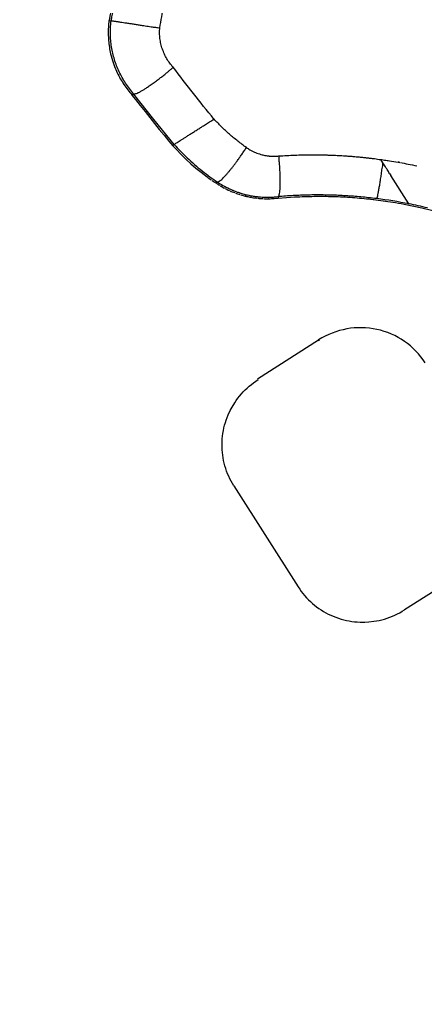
# Model space of a CAD drawing. Header units: millimetres. Extents: x 1145859089 to 1147511753, y -1047484727 to -1047247487.
# Drawn here: x 1146327432 to 1146327607.8, y -1047438348 to -1047437916.6 of the extents above; entities that cross this region are included whole.
import ezdxf
from ezdxf.xclip import XClip

# ---------------------------------------------------------------- set-up
doc = ezdxf.new("R2010")
doc.units = ezdxf.units.MM
doc.header["$LTSCALE"] = 100
doc.header["$MEASUREMENT"] = 0
doc.header["$XCLIPFRAME"] = 2
doc.linetypes.add('CENTERX2', pattern=[4, 2.5, -0.5, 0.5, -0.5])
doc.layers.get('0').update_dxf_attribs({"linetype": 'CONTINUOUS'})
for name, color, linetype in [('L-지중매입', 3, 'CENTERX2'), ('XREF', 135, 'CONTINUOUS'), ('단지배치도$0$W240910', 135, 'CONTINUOUS')]:
    doc.layers.add(name, color=color, linetype=linetype)

# ---------------------------------------------------------------- blocks, each defined once
blk = doc.blocks.new('단지배치도$0$zw$9902')
at = {"layer": '단지배치도$0$W240910', "linetype": 'ByBlock', "ltscale": 20}
for p, q in [((58797.02, -66547.56), (58797.97, -66547.71)), ((58806.99, -66579.93), (58807.69, -66579.35)), ((58806.99, -66579.93), (58808.56, -66581.94)), ((58807.7, -66579.35), (58807.69, -66579.35)), ((58816.45, -66590.48), (58807.69, -66579.35)), ((58808.56, -66581.94), (58810.6, -66584.53)), ((58810.6, -66584.53), (58812.65, -66587.12)), ((58812.65, -66587.12), (58814.71, -66589.69)), ((58814.71, -66589.69), (58816.78, -66592.26)), ((58825.28, -66601.36), (58816.45, -66590.48)), ((58816.78, -66592.26), (58818.86, -66594.82)), ((58842.59, -66590.34), (58842.56, -66590.36)), ((58818.86, -66594.82), (58820.95, -66597.37)), ((58820.95, -66597.37), (58823.05, -66599.92)), ((58823.05, -66599.92), (58824.74, -66601.96)), ((58824.74, -66601.96), (58825.35, -66601.44)), ((58824.74, -66601.96), (58826.25, -66603.6)), ((58825.3, -66601.35), (58825.28, -66601.36)), ((58825.31, -66601.37), (58825.29, -66601.35)), ((58825.33, -66601.4), (58825.31, -66601.37)), ((58825.34, -66601.41), (58825.33, -66601.4)), ((58825.34, -66601.42), (58825.34, -66601.41)), ((58825.35, -66601.43), (58825.34, -66601.42)), ((58825.35, -66601.44), (58825.35, -66601.43)), ((58826.25, -66603.6), (58828.29, -66605.69)), ((58828.29, -66605.69), (58830.39, -66607.73)), ((58830.39, -66607.73), (58832.54, -66609.71)), ((58832.54, -66609.71), (58834.76, -66611.62)), ((58914.92, -66607.89), (58914.95, -66607.9)), ((58915.88, -66609.37), (58914.95, -66607.9)), ((58834.76, -66611.62), (58837.03, -66613.46)), ((58837.03, -66613.46), (58839.68, -66615.49)), ((58918.8, -66613.96), (58919.37, -66614.85)), ((58927.19, -66627.14), (58919.38, -66614.86)), ((58843.61, -66618.24), (58844, -66617.64)), ((58868.68, -66624.82), (58870.46, -66624.65)), ((58870.4, -66624.01), (58870.4, -66624.01)), ((58870.4, -66624.01), (58870.46, -66624.65)), ((58870.46, -66624.65), (58877.7, -66624.14)), ((58901.46, -66624.29), (58909.36, -66624.96)), ((58909.36, -66624.96), (58917.23, -66625.95)), ((58925.05, -66627.25), (58932.82, -66628.85)), ((58927.19, -66627.14), (58927.2, -66627.15)), ((58932.82, -66628.85), (58940.52, -66630.77)), ((58861.51, -66703.02), (58887.99, -66686.18)), ((58887.99, -66686.18), (58888.24, -66686.58)), ((58857.9, -66706.26), (58858.83, -66705.49)), ((58858.83, -66705.49), (58859.78, -66704.76)), ((58859.78, -66704.76), (58860.75, -66704.07)), ((58860.75, -66704.07), (58861.75, -66703.4)), ((58853.71, -66710.53), (58854.49, -66709.62)), ((58854.49, -66709.62), (58855.29, -66708.74)), ((58855.29, -66708.74), (58856.13, -66707.88)), ((58856.13, -66707.88), (58857, -66707.05)), ((58857, -66707.05), (58857.9, -66706.26)), ((58850.43, -66715.32), (58851.58, -66713.43)), ((58851.58, -66713.43), (58852.26, -66712.44)), ((58852.26, -66712.44), (58852.97, -66711.47)), ((58852.97, -66711.47), (58853.71, -66710.53)), ((58848.31, -66719.8), (58848.76, -66718.7)), ((58848.76, -66718.7), (58849.62, -66716.83)), ((58849.62, -66716.83), (58850.43, -66715.32)), ((58847.2, -66723.21), (58847.53, -66722.06)), ((58847.53, -66722.06), (58847.9, -66720.93)), ((58847.9, -66720.93), (58848.31, -66719.8)), ((58846.3, -66727.89), (58846.47, -66726.71)), ((58846.47, -66726.71), (58846.67, -66725.54)), ((58846.67, -66725.54), (58846.92, -66724.37)), ((58846.92, -66724.37), (58847.2, -66723.21)), ((58846.08, -66731.46), (58846.11, -66730.27)), ((58846.08, -66732.65), (58846.08, -66731.46)), ((58846.11, -66730.27), (58846.19, -66729.08)), ((58846.19, -66729.08), (58846.3, -66727.89)), ((58846.14, -66733.84), (58846.08, -66732.65)), ((58846.23, -66735.02), (58846.14, -66733.84)), ((58846.37, -66736.21), (58846.23, -66735.02)), ((58846.55, -66737.38), (58846.37, -66736.21)), ((58846.77, -66738.55), (58846.55, -66737.38)), ((58847.03, -66739.71), (58846.77, -66738.55)), ((58847.34, -66740.86), (58847.03, -66739.71)), ((58847.68, -66741.99), (58847.34, -66740.86)), ((58848.07, -66743.12), (58847.68, -66741.99)), ((58848.5, -66744.22), (58848.07, -66743.12)), ((58848.96, -66745.32), (58848.5, -66744.22)), ((58849.47, -66746.39), (58848.96, -66745.32)), ((58850.01, -66747.44), (58849.47, -66746.39)), ((58850.59, -66748.47), (58850.01, -66747.44)), ((58851.2, -66749.48), (58850.59, -66748.47)), ((58851.21, -66749.49), (58879.09, -66793.31)), ((58951.78, -66786.45), (58925.3, -66803.3)), ((58879.1, -66793.33), (58879.76, -66794.32)), ((58879.76, -66794.32), (58880.44, -66795.28)), ((58880.44, -66795.28), (58881.17, -66796.21)), ((58881.17, -66796.21), (58881.92, -66797.12)), ((58881.92, -66797.12), (58882.71, -66798.01)), ((58882.71, -66798.01), (58883.54, -66798.87)), ((58883.54, -66798.87), (58884.39, -66799.69)), ((58884.39, -66799.69), (58885.27, -66800.49)), ((58885.27, -66800.49), (58886.18, -66801.25)), ((58886.18, -66801.25), (58887.12, -66801.98)), ((58887.12, -66801.98), (58888.08, -66802.67)), ((58888.08, -66802.67), (58889.07, -66803.34)), ((58889.07, -66803.34), (58890.09, -66803.96)), ((58890.09, -66803.96), (58891.12, -66804.55)), ((58891.12, -66804.55), (58892.18, -66805.1)), ((58892.18, -66805.1), (58893.25, -66805.61)), ((58921.09, -66805.58), (58922.17, -66805.07)), ((58922.17, -66805.07), (58923.24, -66804.51)), ((58923.24, -66804.51), (58924.28, -66803.92)), ((58924.28, -66803.92), (58925.3, -66803.3)), ((58893.25, -66805.61), (58894.34, -66806.09)), ((58894.34, -66806.09), (58895.45, -66806.52)), ((58895.45, -66806.52), (58896.58, -66806.91)), ((58896.58, -66806.91), (58897.72, -66807.27)), ((58897.72, -66807.27), (58898.87, -66807.58)), ((58898.87, -66807.58), (58900.03, -66807.85)), ((58900.03, -66807.85), (58901.2, -66808.08)), ((58901.2, -66808.08), (58902.38, -66808.27)), ((58902.38, -66808.27), (58903.56, -66808.42)), ((58903.56, -66808.42), (58904.75, -66808.53)), ((58904.75, -66808.53), (58905.95, -66808.59)), ((58905.95, -66808.59), (58908, -66808.6)), ((58908, -66808.6), (58909.71, -66808.51)), ((58909.71, -66808.51), (58911.91, -66808.26)), ((58911.91, -66808.26), (58913.1, -66808.07)), ((58913.1, -66808.07), (58914.27, -66807.84)), ((58914.27, -66807.84), (58915.44, -66807.56)), ((58915.44, -66807.56), (58916.59, -66807.25)), ((58916.59, -66807.25), (58917.74, -66806.89)), ((58917.74, -66806.89), (58918.87, -66806.49)), ((58918.87, -66806.49), (58919.99, -66806.06)), ((58919.99, -66806.06), (58921.09, -66805.58))]:
    blk.add_line(p, q, dxfattribs=at)
at = {"layer": '단지배치도$0$W240910'}
for radius in [11431.38, 11931.38]:
    blk.add_arc((57394.29, -57699.4), radius, 251.62775, 321.418131, dxfattribs=at)
at = {"layer": '단지배치도$0$W240910', "linetype": 'ByBlock', "ltscale": 20}
for centre, radius, start, end in [((59395.36, -66661.35), 609.06, 167.7725, 169.23201), ((58834.53, -66552.44), 37.83, 172.5834, 172.7174), ((58898.78, -66535.26), 99.65, 233.6234, 234.8506), ((58898.57, -66535.56), 99.28, 234.8511, 235.1362), ((58898.37, -66535.85), 98.93, 235.1358, 236.1908), ((58898.18, -66536.13), 98.59, 236.1912, 236.3912), ((58864.81, -66586.43), 38.22, 236.3141, 238.6071), ((58865.27, -66585.68), 39.1, 238.6007, 239.1855), ((58865.9, -66584.6), 40.35, 239.2018, 242.1553), ((58866.01, -66584.41), 40.58, 242.1526, 242.7138), ((58865.87, -66584.67), 40.28, 242.7109, 245.5765), ((58865.74, -66584.97), 39.96, 245.5794, 246.2297), ((58865.71, -66585.02), 39.9, 246.2299, 249.0558), ((58865.76, -66584.91), 40.02, 249.054, 249.749), ((58865.78, -66584.85), 40.08, 249.7495, 252.5473), ((58865.79, -66584.83), 40.1, 252.5471, 253.3047), ((58865.77, -66584.86), 40.06, 253.3042, 256.0914), ((58865.75, -66584.95), 39.98, 256.0921, 256.5653), ((58865.76, -66584.91), 40.02, 256.5653, 256.966), ((58865.78, -66584.84), 40.09, 256.9666, 259.7266), ((58865.78, -66584.82), 40.11, 259.7262, 260.5221), ((58865.78, -66584.86), 40.07, 260.5217, 263.3452), ((58865.77, -66584.92), 40.01, 263.3457, 264.0227), ((58865.76, -66585.03), 39.9, 264.021, 266.8625), ((58865.76, -66584.98), 39.95, 266.8627, 267.5018), ((58865.77, -66584.65), 40.28, 267.5049, 270.3781), ((58865.77, -66584.34), 40.59, 270.3751, 270.931), ((58865.78, -66584.74), 40.19, 270.9246, 274.1261), ((58887.78, -66826.32), 203.03, 82.8098, 83.8343), ((58888.08, -66823.91), 200.61, 78.7558, 82.8078), ((58887.49, -66827.95), 204.69, 76.5056, 78.815)]:
    blk.add_arc(centre, radius, start, end, dxfattribs=at)
blk.add_ellipse((58905.81, -66714.19), major_axis=(-28.38, -18.05), ratio=0.987219, start_param=3.141555, end_param=4.712362, dxfattribs=at)
for points, knots in [([(58797.97, -66547.71), (58798.02, -66547.44), (58798.13, -66546.87), (58798.31, -66545.94), (58798.51, -66544.87), (58798.75, -66543.68), (58798.98, -66542.49), (58799.18, -66541.51), (58799.32, -66540.8), (58799.42, -66540.29), (58799.55, -66539.66), (58799.71, -66538.9), (58799.91, -66537.9), (58800.15, -66536.75), (58800.44, -66535.41), (58800.76, -66533.89), (58801.11, -66532.27), (58801.47, -66530.62), (58801.81, -66529.11), (58802.09, -66527.83), (58802.33, -66526.77), (58802.52, -66525.94), (58802.66, -66525.33), (58802.8, -66524.73), (58802.93, -66524.16), (58803.08, -66523.53), (58803.25, -66522.79), (58803.48, -66521.83), (58803.74, -66520.72), (58804, -66519.66), (58804.22, -66518.74), (58804.42, -66517.91), (58804.54, -66517.4), (58804.6, -66517.16)], [0, 0, 0, 0, 0.80711, 1.754338, 2.84172, 4.087611, 5.393996, 6.473409, 7.071229, 7.566506, 8.043536, 8.992257, 9.912858, 11.090715, 12.525852, 14.02463, 15.734029, 17.518769, 19.069157, 20.385203, 21.466948, 22.314447, 22.927752, 23.371117, 24.15612, 24.685855, 25.311787, 26.418611, 27.664944, 28.725321, 29.678608, 30.524851, 31.264089, 31.264089, 31.264089, 31.264089]), ([(58819.06, -66550.84), (58819.36, -66549.23), (58819.87, -66546.01), (58820.76, -66541.23), (58821.66, -66536.5), (58822.62, -66531.74), (58823.6, -66526.99), (58824.33, -66523.84), (58824.65, -66522.28)], [0, 0, 0, 0, 4.921841, 9.776253, 14.561525, 19.395995, 24.336611, 29.104186, 29.104186, 29.104186, 29.104186]), ([(58797.01, -66547.65), (58796.89, -66548.58), (58796.72, -66550.48), (58796.65, -66553.36), (58796.8, -66556.27), (58797.15, -66559.16), (58797.75, -66562.39), (58798.48, -66564.6), (58798.84, -66565.89)], [0, 0, 0, 0, 2.819755, 5.728449, 8.637903, 11.548144, 14.459024, 18.488384, 18.488384, 18.488384, 18.488384]), ([(58799.41, -66564.54), (58799.13, -66563.64), (58798.64, -66561.82), (58798.1, -66559.04), (58797.82, -66556.76), (58797.7, -66555), (58797.65, -66553.79), (58797.64, -66552.57), (58797.66, -66551.35), (58797.73, -66550.14), (58797.82, -66548.93), (58797.91, -66548.12), (58797.97, -66547.71)], [0, 0, 0, 0, 2.820202, 5.652012, 8.49461, 9.712081, 10.930023, 12.147749, 13.367822, 14.589538, 15.767534, 17.021847, 17.021847, 17.021847, 17.021847]), ([(58797.97, -66547.71), (58798.12, -66547.7), (58798.41, -66547.76), (58798.84, -66547.8), (58799.32, -66547.87), (58799.87, -66547.95), (58800.52, -66548.05), (58801.24, -66548.15), (58802.16, -66548.29), (58803.3, -66548.46), (58804.45, -66548.63), (58805.44, -66548.78), (58806.27, -66548.9), (58807.11, -66549.03), (58808.26, -66549.21), (58809.72, -66549.43), (58811.3, -66549.67), (58812.74, -66549.89), (58814.02, -66550.08), (58815.51, -66550.31), (58817.19, -66550.56), (58818.44, -66550.74), (58819.06, -66550.84)], [0, 0, 0, 0, 0.449201, 0.870347, 1.312687, 1.899182, 2.550008, 3.276556, 4.068677, 5.35636, 6.730825, 7.54418, 8.381339, 9.237518, 10.107956, 11.873008, 13.640881, 14.924686, 16.222354, 17.522148, 19.450202, 21.319987, 21.319987, 21.319987, 21.319987]), ([(58824.86, -66567.91), (58824.33, -66567.35), (58823.37, -66566.14), (58822.09, -66564.21), (58821.02, -66562.15), (58820.16, -66559.99), (58819.52, -66557.76), (58819.11, -66555.47), (58818.94, -66553.15), (58819, -66551.61), (58819.06, -66550.84)], [0, 0, 0, 0, 2.306838, 4.611291, 6.936627, 9.255405, 11.580621, 13.895868, 16.219767, 18.529919, 18.529919, 18.529919, 18.529919]), ([(58798.84, -66565.89), (58799.03, -66566.46), (58799.57, -66567.93), (58800.57, -66570.27), (58801.91, -66572.85), (58803.42, -66575.34), (58805.1, -66577.69), (58806.31, -66579.17), (58806.94, -66579.87)], [0, 0, 0, 0, 1.793111, 4.704543, 7.615341, 10.525352, 13.434601, 16.259769, 16.259769, 16.259769, 16.259769]), ([(58807.7, -66579.35), (58807.07, -66578.64), (58805.87, -66577.18), (58804.22, -66574.85), (58802.74, -66572.41), (58801.43, -66569.88), (58800.31, -66567.25), (58799.69, -66565.45), (58799.41, -66564.54)], [0, 0, 0, 0, 2.841708, 5.691442, 8.544539, 11.396169, 14.246509, 17.100018, 17.100018, 17.100018, 17.100018]), ([(58807.7, -66579.35), (58807.89, -66579.48), (58808.39, -66579.4), (58809.03, -66579.19), (58809.64, -66578.93), (58810.25, -66578.63), (58810.84, -66578.31), (58811.61, -66577.87), (58812.58, -66577.28), (58813.59, -66576.62), (58814.52, -66575.99), (58815.35, -66575.42), (58816.4, -66574.68), (58817.65, -66573.75), (58818.83, -66572.85), (58819.78, -66572.11), (58820.5, -66571.55), (58821.24, -66570.95), (58821.87, -66570.43), (58822.4, -66570), (58822.97, -66569.53), (58823.79, -66568.83), (58824.47, -66568.24), (58824.85, -66567.91)], [0, 0, 0, 0, 0.69204, 1.293281, 2.081195, 2.671542, 3.340075, 4.085625, 5.342847, 6.754984, 7.695639, 8.708164, 9.789286, 11.528422, 13.386865, 14.242456, 15.149533, 16.103876, 17.100029, 17.607413, 18.147031, 19.321034, 20.845298, 20.845298, 20.845298, 20.845298]), ([(58842.56, -66590.36), (58839.55, -66586.71), (58833.61, -66579.26), (58827.78, -66571.71), (58824.86, -66567.91)], [0, 0, 0, 0, 14.1958, 28.595231, 28.595231, 28.595231, 28.595231]), ([(58837.13, -66593.82), (58837.67, -66593.38), (58838.94, -66592.74), (58840.67, -66591.49), (58842.01, -66590.85), (58842.56, -66590.36)], [0, 0, 0, 0, 2.066728, 4.230388, 6.431366, 6.431366, 6.431366, 6.431366]), ([(58856.66, -66602.71), (58855.38, -66601.84), (58852.89, -66599.97), (58849.27, -66596.98), (58845.83, -66593.78), (58843.65, -66591.5), (58842.59, -66590.34)], [0, 0, 0, 0, 4.654605, 9.339655, 14.057769, 18.772347, 18.772347, 18.772347, 18.772347]), ([(58825.29, -66601.35), (58825.49, -66601.43), (58825.82, -66600.92), (58826.41, -66600.67), (58827.1, -66600.19), (58827.94, -66599.67), (58828.93, -66599.04), (58830.05, -66598.33), (58831.3, -66597.53), (58832.65, -66596.67), (58834.1, -66595.76), (58835.58, -66594.76), (58836.66, -66594.2), (58837.13, -66593.82)], [0, 0, 0, 0, 0.629204, 1.261724, 2.07872, 3.077214, 4.249248, 5.58909, 7.074568, 8.680518, 10.40106, 12.208852, 14.032259, 14.032259, 14.032259, 14.032259]), ([(58825.35, -66601.44), (58826.22, -66602.41), (58828.05, -66604.37), (58830.98, -66607.27), (58833.07, -66609.17), (58834.16, -66610.11)], [0, 0, 0, 0, 3.913393, 8.038625, 12.375794, 12.375794, 12.375794, 12.375794]), ([(58844, -66617.64), (58844.3, -66617.72), (58844.91, -66617.35), (58845.59, -66616.83), (58846.29, -66616.18), (58847.03, -66615.44), (58847.85, -66614.54), (58848.55, -66613.73), (58849.12, -66613.06), (58849.51, -66612.58), (58849.88, -66612.12), (58850.23, -66611.68), (58850.56, -66611.27), (58850.88, -66610.86), (58851.18, -66610.47), (58851.47, -66610.09), (58851.76, -66609.7), (58852.06, -66609.31), (58852.41, -66608.84), (58852.82, -66608.27), (58853.3, -66607.61), (58853.75, -66606.98), (58854.19, -66606.36), (58854.82, -66605.45), (58855.67, -66604.21), (58856.34, -66603.21), (58856.66, -66602.71)], [0, 0, 0, 0, 0.930778, 1.822635, 2.698098, 3.748874, 4.966424, 6.336361, 6.979675, 7.601023, 8.194445, 8.754886, 9.278129, 9.760713, 10.311777, 10.788105, 11.186525, 11.766369, 12.258329, 12.951947, 13.874187, 14.693756, 15.269929, 16.166147, 18.008381, 19.783573, 19.783573, 19.783573, 19.783573]), ([(58856.66, -66602.71), (58856.79, -66602.8), (58857.12, -66603.03), (58857.78, -66603.44), (58858.74, -66604), (58859.69, -66604.48), (58860.52, -66604.84), (58861.67, -66605.31), (58862.91, -66605.71), (58864.21, -66606.02), (58864.93, -66606.16), (58865.56, -66606.26), (58866.08, -66606.33), (58866.57, -66606.39), (58867.03, -66606.43), (58867.5, -66606.46), (58867.95, -66606.48), (58868.41, -66606.49), (58869.03, -66606.48), (58869.8, -66606.46), (58870.41, -66606.4), (58870.71, -66606.37)], [0, 0, 0, 0, 0.447889, 1.227569, 2.33458, 3.761479, 4.417731, 5.072633, 7.479468, 8.321554, 9.059096, 9.691757, 10.219254, 10.641465, 11.188179, 11.598801, 12.056191, 12.53337, 12.98429, 13.920151, 14.827012, 14.827012, 14.827012, 14.827012]), ([(58870.71, -66606.37), (58873.03, -66606.24), (58877.68, -66605.94), (58884.39, -66605.83), (58889.3, -66605.87), (58892.15, -66605.96), (58893.23, -66605.99), (58894.18, -66606.03), (58895.36, -66606.08), (58896.26, -66606.12), (58896.75, -66606.15)], [0, 0, 0, 0, 6.970844, 13.960153, 20.130537, 21.704696, 22.517268, 23.38058, 24.5609, 26.059001, 26.059001, 26.059001, 26.059001]), ([(58871.21, -66612.73), (58871.17, -66612.47), (58871.18, -66611.97), (58871.12, -66611.27), (58871.09, -66610.66), (58871.05, -66610.13), (58870.98, -66609.25), (58870.82, -66608.01), (58870.87, -66606.89), (58870.71, -66606.37)], [0, 0, 0, 0, 0.785509, 1.485574, 2.097317, 2.619131, 3.08624, 4.748278, 6.376057, 6.376057, 6.376057, 6.376057]), ([(58896.75, -66606.15), (58897.17, -66606.18), (58898.07, -66606.22), (58899.5, -66606.31), (58901.08, -66606.42), (58902.84, -66606.56), (58904.64, -66606.71), (58906.21, -66606.86), (58907.41, -66606.98), (58908.23, -66607.07), (58908.83, -66607.13), (58909.38, -66607.19), (58909.85, -66607.25), (58910.49, -66607.32), (58911.25, -66607.4), (58911.87, -66607.52), (58912.21, -66607.53)], [0, 0, 0, 0, 1.265254, 2.693625, 4.284414, 6.036974, 7.976404, 9.718938, 10.766561, 11.591929, 12.194976, 12.575584, 13.246166, 13.62651, 14.499451, 15.521988, 15.521988, 15.521988, 15.521988]), ([(58834.16, -66610.11), (58835.22, -66611.04), (58837.44, -66612.89), (58840.73, -66615.39), (58842.97, -66616.95), (58844, -66617.64)], [0, 0, 0, 0, 4.22334, 8.664264, 12.398343, 12.398343, 12.398343, 12.398343]), ([(58912.21, -66607.53), (58912.66, -66607.55), (58913.56, -66607.69), (58914.46, -66607.9), (58914.92, -66607.89)], [0, 0, 0, 0, 1.361949, 2.732032, 2.732032, 2.732032, 2.732032]), ([(58914.95, -66607.9), (58915.1, -66607.92), (58915.66, -66608), (58916.91, -66608.18), (58919.26, -66608.54), (58921.2, -66608.87), (58922.44, -66609.08)], [0, 0, 0, 0, 0.462729, 1.684278, 3.813673, 7.586353, 7.586353, 7.586353, 7.586353]), ([(58915.21, -66614.21), (58915.33, -66613.4), (58915.47, -66611.79), (58915.96, -66610.18), (58915.88, -66609.37)], [0, 0, 0, 0, 2.444196, 4.888729, 4.888729, 4.888729, 4.888729]), ([(58918.8, -66613.96), (58918.4, -66613.43), (58917.84, -66612.41), (58917.01, -66611.15), (58916.4, -66610.18), (58916.05, -66609.63), (58915.88, -66609.37)], [0, 0, 0, 0, 1.999883, 3.490576, 4.503334, 5.445999, 5.445999, 5.445999, 5.445999]), ([(58922.44, -66609.08), (58922.66, -66609.11), (58923, -66609.16), (58923.33, -66609.23), (58923.44, -66609.26)], [0, 0, 0, 0, 0.674098, 1.017934, 1.017934, 1.017934, 1.017934]), ([(58923.44, -66609.25), (58924.55, -66609.46), (58926.95, -66609.9), (58929.35, -66610.4), (58930.63, -66610.68)], [0, 0, 0, 0, 3.379338, 7.331471, 7.331471, 7.331471, 7.331471]), ([(58870.4, -66624.01), (58870.52, -66623.96), (58870.74, -66623.65), (58870.94, -66622.99), (58871.12, -66621.99), (58871.23, -66620.85), (58871.3, -66619.64), (58871.34, -66618.51), (58871.34, -66617.48), (58871.34, -66616.57), (58871.32, -66615.72), (58871.3, -66614.8), (58871.25, -66613.8), (58871.27, -66613.09), (58871.21, -66612.73)], [0, 0, 0, 0, 0.386577, 1.061927, 2.075916, 3.430424, 4.511722, 5.705098, 6.82224, 7.590985, 8.436215, 9.358547, 10.356819, 11.46101, 11.46101, 11.46101, 11.46101]), ([(58913.2, -66624.88), (58913.36, -66624.66), (58913.5, -66624.07), (58913.74, -66623.11), (58913.98, -66621.87), (58914.26, -66620.31), (58914.57, -66618.47), (58914.89, -66616.41), (58915.11, -66614.96), (58915.21, -66614.21)], [0, 0, 0, 0, 0.826395, 1.745737, 3.011497, 4.60525, 6.488135, 8.602852, 10.877877, 10.877877, 10.877877, 10.877877]), ([(58844, -66617.64), (58844.8, -66618.18), (58846.52, -66619.23), (58848.58, -66620.29), (58849.96, -66620.92), (58850.56, -66621.18), (58851.1, -66621.4), (58851.93, -66621.73), (58853.12, -66622.16), (58854.76, -66622.69), (58855.97, -66623.02), (58856.62, -66623.17)], [0, 0, 0, 0, 2.881319, 6.031147, 6.947928, 7.421278, 8.001605, 8.688921, 10.100092, 11.819439, 13.847041, 13.847041, 13.847041, 13.847041]), ([(58856.62, -66623.17), (58857.29, -66623.33), (58858.56, -66623.61), (58860.38, -66623.9), (58861.99, -66624.09), (58863.61, -66624.22), (58865.29, -66624.28), (58867.07, -66624.27), (58868.76, -66624.18), (58869.86, -66624.07), (58870.4, -66624.01)], [0, 0, 0, 0, 2.059288, 3.899753, 5.5213, 6.923845, 8.779453, 10.55639, 12.254625, 13.874128, 13.874128, 13.874128, 13.874128]), ([(58909.59, -66624.46), (58907.42, -66624.22), (58903.07, -66623.82), (58896.52, -66623.44), (58889.98, -66623.26), (58883.43, -66623.29), (58876.91, -66623.53), (58872.56, -66623.83), (58870.4, -66624.01)], [0, 0, 0, 0, 6.553541, 13.107395, 19.657698, 26.199822, 32.731156, 39.253913, 39.253913, 39.253913, 39.253913]), ([(58877.48, -66624.15), (58877.9, -66624.12), (58881.09, -66623.96), (58887.05, -66623.8), (58895.35, -66623.92), (58903.65, -66624.38), (58911.91, -66625.18), (58919.04, -66626.2), (58923.42, -66626.93), (58925.05, -66627.25)], [0, 0, 0, 0, 1.268591, 9.572434, 17.876043, 26.179379, 34.482432, 42.785216, 47.783932, 47.783932, 47.783932, 47.783932])]:
    blk.add_open_spline(points, degree=3, knots=knots, dxfattribs=at)
blk = doc.blocks.new('단지배치도')
blk.add_blockref('단지배치도$0$zw$9902', (141034.19, 142437.16))

msp = doc.modelspace()

# ---------------------------------------------------------------- linework, layer by layer
at = {"layer": 'L-지중매입', "ltscale": 2}
msp.add_arc((1146292364.149594, -1047402174.186541, 0), 45716.750817, 303.4822833292, 333.0437788935, dxfattribs=at)

# ---------------------------------------------------------------- block references
at = {"layer": 'XREF'}
ref = msp.add_blockref('단지배치도', (1146127639.433663, -1047513806.462535), dxfattribs=at)
XClip(ref).set_block_clipping_path([(72982.4064819524, 34919.7593965298), (360382.4067475507, 255319.7593436697)])

doc.saveas('drawing.dxf')
